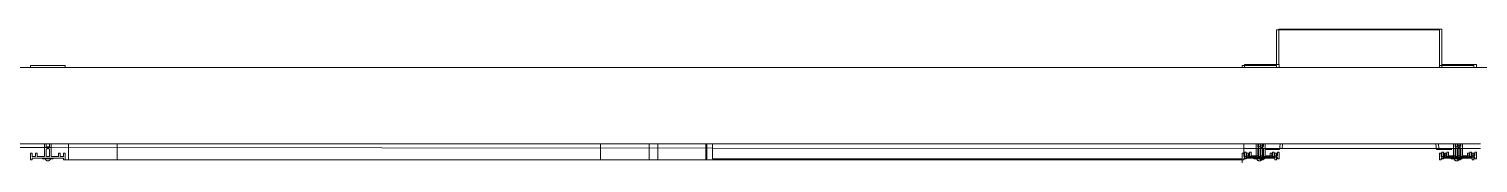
# Model space of a CAD drawing. Header units: centimetres. Extents: x -16.81 to -14.54, y 1.61 to 2.77.
# Drawn here: x -15.6985 to -15.6046, y 1.6487 to 1.6574 of the extents above; entities that cross this region are included whole.
import ezdxf

# ---------------------------------------------------------------- set-up
doc = ezdxf.new("R2010")
doc.units = ezdxf.units.CM
doc.header["$MEASUREMENT"] = 0
doc.layers.get('0').update_dxf_attribs({"lineweight": 0})

msp = doc.modelspace()

# ---------------------------------------------------------------- linework, layer by layer
at = {"color": 18, "lineweight": 0, "true_color": 0x000000}
for p, q in [((-15.617468, 1.657398), (-15.617468, 1.655105)), ((-15.617468, 1.657398), (-15.606909, 1.657398)), ((-15.606909, 1.657398), (-15.606909, 1.655105)), ((-15.617627, 1.657336), (-15.617627, 1.655105)), ((-15.607068, 1.657336), (-15.617627, 1.657336)), ((-15.607068, 1.657336), (-15.607068, 1.655043)), ((-15.698366, 1.654903), (-15.774639, 1.654903)), ((-15.698366, 1.654903), (-15.698366, 1.655043)), ((-15.698366, 1.655043), (-15.696132, 1.655043)), ((-15.696132, 1.654903), (-15.698366, 1.654903)), ((-15.696132, 1.655043), (-15.696132, 1.654903)), ((-15.619859, 1.654903), (-15.696132, 1.654903)), ((-15.6197, 1.655043), (-15.619859, 1.655043)), ((-15.619859, 1.655043), (-15.619859, 1.654903)), ((-15.6197, 1.654903), (-15.619859, 1.654903)), ((-15.617466, 1.655105), (-15.6197, 1.655105)), ((-15.6197, 1.655105), (-15.6197, 1.655043)), ((-15.6197, 1.655043), (-15.6197, 1.654903)), ((-15.617625, 1.655043), (-15.6197, 1.655043)), ((-15.617625, 1.654903), (-15.6197, 1.654903)), ((-15.617625, 1.654903), (-15.617625, 1.655043)), ((-15.617466, 1.654903), (-15.617625, 1.654903)), ((-15.617466, 1.654903), (-15.617466, 1.655105)), ((-15.60707, 1.654903), (-15.617466, 1.654903)), ((-15.60707, 1.654903), (-15.60707, 1.655043)), ((-15.60707, 1.655043), (-15.606911, 1.655043)), ((-15.606911, 1.654903), (-15.60707, 1.654903)), ((-15.606911, 1.655105), (-15.604676, 1.655105)), ((-15.606911, 1.655043), (-15.606911, 1.655105)), ((-15.606911, 1.654903), (-15.606911, 1.655043)), ((-15.606911, 1.655043), (-15.604835, 1.655043)), ((-15.604835, 1.654903), (-15.606911, 1.654903)), ((-15.604835, 1.655043), (-15.604835, 1.654903)), ((-15.604676, 1.654903), (-15.604835, 1.654903)), ((-15.604676, 1.655105), (-15.604676, 1.654903)), ((-15.528404, 1.654903), (-15.604676, 1.654903)), ((-15.775545, 1.649972), (-15.69746, 1.649972)), ((-15.69746, 1.649972), (-15.69746, 1.649736)), ((-15.69746, 1.649972), (-15.697355, 1.649972)), ((-15.697355, 1.649972), (-15.697355, 1.649748)), ((-15.697355, 1.649972), (-15.697143, 1.649972)), ((-15.697143, 1.649972), (-15.697143, 1.649748)), ((-15.697143, 1.649972), (-15.697038, 1.649972)), ((-15.697038, 1.649736), (-15.697038, 1.649972)), ((-15.697038, 1.649972), (-15.654185, 1.649972)), ((-15.695921, 1.649972), (-15.695921, 1.648941)), ((-15.692754, 1.648941), (-15.692754, 1.649972)), ((-15.661439, 1.649972), (-15.661439, 1.648941)), ((-15.658272, 1.648941), (-15.658272, 1.649972)), ((-15.657719, 1.648941), (-15.657719, 1.649972)), ((-15.654602, 1.648941), (-15.654602, 1.649972)), ((-15.654552, 1.649972), (-15.654552, 1.648941)), ((-15.654185, 1.649701), (-15.654185, 1.649972)), ((-15.654185, 1.649972), (-15.619751, 1.649972)), ((-15.619751, 1.649972), (-15.618953, 1.649972)), ((-15.619751, 1.649673), (-15.619751, 1.649972)), ((-15.618953, 1.649673), (-15.618953, 1.649972)), ((-15.618953, 1.649972), (-15.618848, 1.649972)), ((-15.618848, 1.649972), (-15.618848, 1.649748)), ((-15.618848, 1.649972), (-15.618794, 1.649972)), ((-15.618794, 1.649776), (-15.618794, 1.649972)), ((-15.618794, 1.649972), (-15.618689, 1.649972)), ((-15.618689, 1.649972), (-15.618689, 1.64981)), ((-15.618689, 1.649972), (-15.618637, 1.649972)), ((-15.618637, 1.649972), (-15.618637, 1.649837)), ((-15.618637, 1.649972), (-15.618531, 1.649972)), ((-15.618628, 1.64984), (-15.618637, 1.649837)), ((-15.618617, 1.649842), (-15.618628, 1.64984)), ((-15.618606, 1.649844), (-15.618617, 1.649842)), ((-15.618595, 1.649845), (-15.618606, 1.649844)), ((-15.618583, 1.649845), (-15.618595, 1.649845)), ((-15.618572, 1.649845), (-15.618583, 1.649845)), ((-15.618561, 1.649844), (-15.618572, 1.649845)), ((-15.61855, 1.649842), (-15.618561, 1.649844)), ((-15.618539, 1.64984), (-15.61855, 1.649842)), ((-15.618531, 1.649837), (-15.618539, 1.64984)), ((-15.618531, 1.649972), (-15.618478, 1.649972)), ((-15.618531, 1.649972), (-15.618531, 1.649837)), ((-15.618478, 1.649972), (-15.618478, 1.64981)), ((-15.618478, 1.649972), (-15.618372, 1.649972)), ((-15.618372, 1.649972), (-15.606163, 1.649972)), ((-15.618372, 1.649972), (-15.618372, 1.649672)), ((-15.617392, 1.649972), (-15.617431, 1.64961)), ((-15.617272, 1.649672), (-15.61724, 1.649972)), ((-15.607264, 1.64961), (-15.607302, 1.649972)), ((-15.607137, 1.649972), (-15.607105, 1.649672)), ((-15.606163, 1.649972), (-15.606163, 1.649662)), ((-15.606163, 1.649972), (-15.606058, 1.649972)), ((-15.606058, 1.649972), (-15.606058, 1.649748)), ((-15.606058, 1.649972), (-15.606005, 1.649972)), ((-15.606005, 1.649972), (-15.606005, 1.649776)), ((-15.606005, 1.649972), (-15.605899, 1.649972)), ((-15.605899, 1.649972), (-15.605899, 1.64981)), ((-15.605899, 1.649972), (-15.605847, 1.649972)), ((-15.605847, 1.649972), (-15.605847, 1.649837)), ((-15.605847, 1.649972), (-15.605741, 1.649972)), ((-15.605847, 1.649837), (-15.605838, 1.64984)), ((-15.605838, 1.64984), (-15.605827, 1.649842)), ((-15.605827, 1.649842), (-15.605816, 1.649844)), ((-15.605816, 1.649844), (-15.605805, 1.649845)), ((-15.605805, 1.649845), (-15.605794, 1.649845)), ((-15.605794, 1.649845), (-15.605782, 1.649845)), ((-15.605782, 1.649845), (-15.605771, 1.649844)), ((-15.605771, 1.649844), (-15.60576, 1.649842)), ((-15.60576, 1.649842), (-15.605749, 1.64984)), ((-15.605749, 1.64984), (-15.605741, 1.649837)), ((-15.605741, 1.649837), (-15.605741, 1.649972)), ((-15.605741, 1.649972), (-15.605688, 1.649972)), ((-15.605688, 1.649972), (-15.605688, 1.64981)), ((-15.605688, 1.649972), (-15.605582, 1.649972)), ((-15.605582, 1.649662), (-15.605582, 1.649972)), ((-15.605582, 1.649972), (-15.604418, 1.649972)), ((-15.69746, 1.649736), (-15.775545, 1.649799)), ((-15.698261, 1.64937), (-15.698366, 1.64937)), ((-15.698366, 1.648941), (-15.698366, 1.64937)), ((-15.698261, 1.648941), (-15.698366, 1.648941)), ((-15.698261, 1.649146), (-15.698261, 1.64937)), ((-15.698261, 1.649146), (-15.698049, 1.649146)), ((-15.698261, 1.64904), (-15.698261, 1.648941)), ((-15.696237, 1.64904), (-15.698261, 1.64904)), ((-15.698049, 1.649146), (-15.698049, 1.64937)), ((-15.698049, 1.64937), (-15.697944, 1.64937)), ((-15.697944, 1.649146), (-15.697944, 1.64937)), ((-15.697944, 1.649146), (-15.69746, 1.649146)), ((-15.697601, 1.648996), (-15.697601, 1.64904)), ((-15.697601, 1.648996), (-15.697601, 1.64904)), ((-15.69742, 1.648996), (-15.697601, 1.648996)), ((-15.69742, 1.648996), (-15.697601, 1.648996)), ((-15.69746, 1.649736), (-15.69746, 1.649146)), ((-15.69746, 1.649736), (-15.697038, 1.649736)), ((-15.697416, 1.648985), (-15.69742, 1.648996)), ((-15.697078, 1.648996), (-15.69742, 1.648996)), ((-15.697416, 1.648985), (-15.69742, 1.648996)), ((-15.697078, 1.648996), (-15.69742, 1.648996)), ((-15.697411, 1.648975), (-15.697416, 1.648985)), ((-15.697411, 1.648975), (-15.697416, 1.648985)), ((-15.697406, 1.648964), (-15.697411, 1.648975)), ((-15.697406, 1.648964), (-15.697411, 1.648975)), ((-15.6974, 1.648954), (-15.697406, 1.648964)), ((-15.6974, 1.648954), (-15.697406, 1.648964)), ((-15.697394, 1.648945), (-15.6974, 1.648954)), ((-15.697394, 1.648945), (-15.6974, 1.648954)), ((-15.697387, 1.648936), (-15.697394, 1.648945)), ((-15.697387, 1.648936), (-15.697394, 1.648945)), ((-15.697379, 1.648927), (-15.697387, 1.648936)), ((-15.697379, 1.648927), (-15.697387, 1.648936)), ((-15.697371, 1.648919), (-15.697379, 1.648927)), ((-15.697371, 1.648919), (-15.697379, 1.648927)), ((-15.697362, 1.648911), (-15.697371, 1.648919)), ((-15.697362, 1.648911), (-15.697371, 1.648919)), ((-15.697352, 1.648904), (-15.697362, 1.648911)), ((-15.697352, 1.648904), (-15.697362, 1.648911)), ((-15.697355, 1.649748), (-15.697345, 1.649755)), ((-15.697355, 1.649573), (-15.697354, 1.649579)), ((-15.697355, 1.649573), (-15.697355, 1.649146)), ((-15.697355, 1.649146), (-15.697143, 1.649146)), ((-15.697354, 1.649586), (-15.697353, 1.649593)), ((-15.697354, 1.649579), (-15.697354, 1.649586)), ((-15.697353, 1.649593), (-15.697351, 1.649599)), ((-15.697343, 1.648898), (-15.697352, 1.648904)), ((-15.697343, 1.648898), (-15.697352, 1.648904)), ((-15.697351, 1.649599), (-15.697349, 1.649606)), ((-15.697349, 1.649606), (-15.697347, 1.649612)), ((-15.697347, 1.649612), (-15.697344, 1.649618)), ((-15.697345, 1.649755), (-15.697336, 1.649761)), ((-15.697344, 1.649618), (-15.697341, 1.649624)), ((-15.697341, 1.649624), (-15.697337, 1.64963)), ((-15.697337, 1.64963), (-15.697334, 1.649636)), ((-15.697336, 1.649761), (-15.697326, 1.649766)), ((-15.697334, 1.649636), (-15.697329, 1.649641)), ((-15.697329, 1.649641), (-15.697325, 1.649646)), ((-15.697326, 1.649766), (-15.697315, 1.649771)), ((-15.697325, 1.649646), (-15.69732, 1.649651)), ((-15.69732, 1.649651), (-15.697315, 1.649655)), ((-15.697315, 1.649771), (-15.697305, 1.649775)), ((-15.697315, 1.649655), (-15.697309, 1.649659)), ((-15.697309, 1.649659), (-15.697304, 1.649663)), ((-15.697305, 1.649775), (-15.697294, 1.649778)), ((-15.697304, 1.649663), (-15.697298, 1.649666)), ((-15.697298, 1.649666), (-15.697292, 1.649669)), ((-15.697294, 1.649778), (-15.697283, 1.64978)), ((-15.697292, 1.649669), (-15.697285, 1.649672)), ((-15.697285, 1.649672), (-15.697279, 1.649674)), ((-15.697283, 1.64978), (-15.697272, 1.649782)), ((-15.697279, 1.649674), (-15.697272, 1.649675)), ((-15.697272, 1.649782), (-15.69726, 1.649783)), ((-15.697272, 1.649675), (-15.697266, 1.649677)), ((-15.697266, 1.649677), (-15.697259, 1.649678)), ((-15.69726, 1.649783), (-15.697249, 1.649784)), ((-15.697259, 1.649678), (-15.697252, 1.649678)), ((-15.697252, 1.649678), (-15.697246, 1.649678)), ((-15.697249, 1.649784), (-15.697238, 1.649783)), ((-15.697246, 1.649678), (-15.697239, 1.649678)), ((-15.697239, 1.649678), (-15.697232, 1.649677)), ((-15.697238, 1.649783), (-15.697226, 1.649782)), ((-15.697232, 1.649677), (-15.697226, 1.649675)), ((-15.697226, 1.649782), (-15.697215, 1.64978)), ((-15.697226, 1.649675), (-15.697219, 1.649674)), ((-15.697219, 1.649674), (-15.697213, 1.649672)), ((-15.697215, 1.64978), (-15.697204, 1.649778)), ((-15.697213, 1.649672), (-15.697206, 1.649669)), ((-15.697206, 1.649669), (-15.6972, 1.649666)), ((-15.697204, 1.649778), (-15.697193, 1.649775)), ((-15.6972, 1.649666), (-15.697194, 1.649663)), ((-15.697194, 1.649663), (-15.697189, 1.649659)), ((-15.697193, 1.649775), (-15.697183, 1.649771)), ((-15.697189, 1.649659), (-15.697183, 1.649655)), ((-15.697183, 1.649771), (-15.697172, 1.649766)), ((-15.697183, 1.649655), (-15.697178, 1.649651)), ((-15.697178, 1.649651), (-15.697173, 1.649646)), ((-15.697173, 1.649646), (-15.697169, 1.649641)), ((-15.697172, 1.649766), (-15.697162, 1.649761)), ((-15.697169, 1.649641), (-15.697164, 1.649636)), ((-15.697164, 1.649636), (-15.697161, 1.64963)), ((-15.697162, 1.649761), (-15.697153, 1.649755)), ((-15.697161, 1.64963), (-15.697157, 1.649624)), ((-15.697157, 1.649624), (-15.697154, 1.649618)), ((-15.697146, 1.648904), (-15.697155, 1.648898)), ((-15.697146, 1.648904), (-15.697155, 1.648898)), ((-15.697154, 1.649618), (-15.697151, 1.649612)), ((-15.697153, 1.649755), (-15.697143, 1.649748)), ((-15.697151, 1.649612), (-15.697149, 1.649606)), ((-15.697149, 1.649606), (-15.697147, 1.649599)), ((-15.697147, 1.649599), (-15.697145, 1.649593)), ((-15.697136, 1.648911), (-15.697146, 1.648904)), ((-15.697136, 1.648911), (-15.697146, 1.648904)), ((-15.697145, 1.649593), (-15.697144, 1.649586)), ((-15.697144, 1.649586), (-15.697144, 1.649579)), ((-15.697144, 1.649579), (-15.697143, 1.649573)), ((-15.697143, 1.649573), (-15.697143, 1.649146)), ((-15.697127, 1.648919), (-15.697136, 1.648911)), ((-15.697127, 1.648919), (-15.697136, 1.648911)), ((-15.697119, 1.648927), (-15.697127, 1.648919)), ((-15.697119, 1.648927), (-15.697127, 1.648919)), ((-15.697111, 1.648936), (-15.697119, 1.648927)), ((-15.697111, 1.648936), (-15.697119, 1.648927)), ((-15.697104, 1.648945), (-15.697111, 1.648936)), ((-15.697104, 1.648945), (-15.697111, 1.648936)), ((-15.697098, 1.648954), (-15.697104, 1.648945)), ((-15.697098, 1.648954), (-15.697104, 1.648945)), ((-15.697092, 1.648964), (-15.697098, 1.648954)), ((-15.697092, 1.648964), (-15.697098, 1.648954)), ((-15.697087, 1.648975), (-15.697092, 1.648964)), ((-15.697087, 1.648975), (-15.697092, 1.648964)), ((-15.697082, 1.648985), (-15.697087, 1.648975)), ((-15.697082, 1.648985), (-15.697087, 1.648975)), ((-15.697078, 1.648996), (-15.697082, 1.648985)), ((-15.697078, 1.648996), (-15.697082, 1.648985)), ((-15.696897, 1.648996), (-15.697078, 1.648996)), ((-15.696897, 1.648996), (-15.697078, 1.648996)), ((-15.697038, 1.649146), (-15.697038, 1.649736)), ((-15.654185, 1.649701), (-15.697038, 1.649736)), ((-15.697038, 1.649146), (-15.696554, 1.649146)), ((-15.696897, 1.64904), (-15.696897, 1.648996)), ((-15.696897, 1.64904), (-15.696897, 1.648996)), ((-15.696449, 1.64937), (-15.696554, 1.64937)), ((-15.696554, 1.649146), (-15.696554, 1.64937)), ((-15.696449, 1.649146), (-15.696449, 1.64937)), ((-15.696449, 1.649146), (-15.696237, 1.649146)), ((-15.696237, 1.649146), (-15.696237, 1.64937)), ((-15.696237, 1.64937), (-15.696132, 1.64937)), ((-15.696237, 1.64904), (-15.696237, 1.648941)), ((-15.696237, 1.648941), (-15.696132, 1.648941)), ((-15.696132, 1.648941), (-15.696132, 1.64937)), ((-15.619859, 1.648941), (-15.696132, 1.648941)), ((-15.695921, 1.648941), (-15.692754, 1.648941)), ((-15.661439, 1.648941), (-15.658272, 1.648941)), ((-15.654552, 1.648941), (-15.657719, 1.648941)), ((-15.623237, 1.648941), (-15.654602, 1.648941)), ((-15.654185, 1.649002), (-15.654185, 1.649701)), ((-15.619751, 1.649673), (-15.654185, 1.649701)), ((-15.619859, 1.649002), (-15.654185, 1.649002)), ((-15.623237, 1.648941), (-15.623237, 1.649002)), ((-15.62007, 1.648941), (-15.623237, 1.648941)), ((-15.620103, 1.648972), (-15.620103, 1.649002)), ((-15.619859, 1.648972), (-15.620103, 1.648972)), ((-15.62007, 1.649002), (-15.62007, 1.648941)), ((-15.619754, 1.64937), (-15.619859, 1.64937)), ((-15.619859, 1.649002), (-15.619859, 1.64937)), ((-15.619859, 1.648941), (-15.619859, 1.649002)), ((-15.619754, 1.648941), (-15.619859, 1.648941)), ((-15.619859, 1.648941), (-15.619859, 1.648736)), ((-15.619754, 1.649146), (-15.619754, 1.64937)), ((-15.619751, 1.649146), (-15.619754, 1.649146)), ((-15.619754, 1.64904), (-15.619754, 1.649002)), ((-15.619751, 1.64904), (-15.619754, 1.64904)), ((-15.619751, 1.649002), (-15.619754, 1.649002)), ((-15.619754, 1.649002), (-15.619754, 1.648941)), ((-15.619751, 1.649146), (-15.619751, 1.649673)), ((-15.618953, 1.649673), (-15.619751, 1.649673)), ((-15.6197, 1.649146), (-15.619751, 1.649146)), ((-15.619751, 1.649002), (-15.619751, 1.64904)), ((-15.6197, 1.64904), (-15.619751, 1.64904)), ((-15.619595, 1.649432), (-15.6197, 1.649432)), ((-15.6197, 1.649146), (-15.6197, 1.649432)), ((-15.619543, 1.649146), (-15.6197, 1.649146)), ((-15.6197, 1.64904), (-15.6197, 1.649146)), ((-15.6197, 1.649002), (-15.6197, 1.64904)), ((-15.619595, 1.64904), (-15.6197, 1.64904)), ((-15.619595, 1.649002), (-15.6197, 1.649002)), ((-15.619595, 1.649207), (-15.619595, 1.649432)), ((-15.619543, 1.649207), (-15.619595, 1.649207)), ((-15.619595, 1.649102), (-15.619595, 1.64904)), ((-15.617625, 1.649102), (-15.619595, 1.649102)), ((-15.619595, 1.64904), (-15.619595, 1.649002)), ((-15.617731, 1.64904), (-15.619595, 1.64904)), ((-15.619543, 1.64937), (-15.619437, 1.64937)), ((-15.619543, 1.649207), (-15.619543, 1.64937)), ((-15.619543, 1.649146), (-15.619543, 1.649207)), ((-15.619437, 1.649207), (-15.619543, 1.649207)), ((-15.619437, 1.649207), (-15.619437, 1.64937)), ((-15.619384, 1.649207), (-15.619437, 1.649207)), ((-15.619437, 1.649146), (-15.619437, 1.649207)), ((-15.618953, 1.649146), (-15.619437, 1.649146)), ((-15.619384, 1.649432), (-15.619278, 1.649432)), ((-15.619384, 1.649207), (-15.619384, 1.649432)), ((-15.619278, 1.649207), (-15.619278, 1.649432)), ((-15.618953, 1.649207), (-15.619278, 1.649207)), ((-15.619094, 1.64904), (-15.619094, 1.648996)), ((-15.619094, 1.64904), (-15.619094, 1.648996)), ((-15.619094, 1.648996), (-15.618913, 1.648996)), ((-15.619094, 1.648996), (-15.618913, 1.648996)), ((-15.618953, 1.649207), (-15.618953, 1.649673)), ((-15.618953, 1.649673), (-15.618794, 1.649673)), ((-15.618953, 1.649146), (-15.618953, 1.649207)), ((-15.618848, 1.649207), (-15.618953, 1.649207)), ((-15.618913, 1.648996), (-15.618909, 1.648985)), ((-15.618913, 1.648996), (-15.618571, 1.648996)), ((-15.618913, 1.648996), (-15.618909, 1.648985)), ((-15.618913, 1.648996), (-15.618571, 1.648996)), ((-15.618909, 1.648985), (-15.618905, 1.648975)), ((-15.618909, 1.648985), (-15.618905, 1.648975)), ((-15.618905, 1.648975), (-15.618899, 1.648964)), ((-15.618905, 1.648975), (-15.618899, 1.648964)), ((-15.618899, 1.648964), (-15.618893, 1.648954)), ((-15.618899, 1.648964), (-15.618893, 1.648954)), ((-15.618893, 1.648954), (-15.618887, 1.648945)), ((-15.618893, 1.648954), (-15.618887, 1.648945)), ((-15.618887, 1.648945), (-15.61888, 1.648936)), ((-15.618887, 1.648945), (-15.61888, 1.648936)), ((-15.61888, 1.648936), (-15.618872, 1.648927)), ((-15.61888, 1.648936), (-15.618872, 1.648927)), ((-15.618872, 1.648927), (-15.618864, 1.648919)), ((-15.618872, 1.648927), (-15.618864, 1.648919)), ((-15.618864, 1.648919), (-15.618855, 1.648911)), ((-15.618864, 1.648919), (-15.618855, 1.648911)), ((-15.618855, 1.648911), (-15.618846, 1.648904)), ((-15.618855, 1.648911), (-15.618846, 1.648904)), ((-15.618838, 1.649755), (-15.618848, 1.649748)), ((-15.618847, 1.649579), (-15.618848, 1.649573)), ((-15.618848, 1.649573), (-15.618848, 1.649207)), ((-15.618794, 1.649207), (-15.618848, 1.649207)), ((-15.618848, 1.649207), (-15.618848, 1.649146)), ((-15.618637, 1.649146), (-15.618848, 1.649146)), ((-15.618846, 1.649593), (-15.618847, 1.649586)), ((-15.618847, 1.649586), (-15.618847, 1.649579)), ((-15.618844, 1.649599), (-15.618846, 1.649593)), ((-15.618846, 1.648904), (-15.618836, 1.648898)), ((-15.618846, 1.648904), (-15.618836, 1.648898)), ((-15.618842, 1.649606), (-15.618844, 1.649599)), ((-15.61884, 1.649612), (-15.618842, 1.649606)), ((-15.618837, 1.649618), (-15.61884, 1.649612)), ((-15.618829, 1.649761), (-15.618838, 1.649755)), ((-15.618834, 1.649624), (-15.618837, 1.649618)), ((-15.618831, 1.64963), (-15.618834, 1.649624)), ((-15.618827, 1.649636), (-15.618831, 1.64963)), ((-15.618819, 1.649766), (-15.618829, 1.649761)), ((-15.618822, 1.649641), (-15.618827, 1.649636)), ((-15.618818, 1.649646), (-15.618822, 1.649641)), ((-15.618808, 1.649771), (-15.618819, 1.649766)), ((-15.618813, 1.649651), (-15.618818, 1.649646)), ((-15.618808, 1.649655), (-15.618813, 1.649651)), ((-15.618798, 1.649775), (-15.618808, 1.649771)), ((-15.618802, 1.649659), (-15.618808, 1.649655)), ((-15.618797, 1.649663), (-15.618802, 1.649659)), ((-15.618794, 1.649776), (-15.618798, 1.649775)), ((-15.618794, 1.649664), (-15.618797, 1.649663)), ((-15.618787, 1.649778), (-15.618794, 1.649776)), ((-15.618794, 1.649673), (-15.618794, 1.649776)), ((-15.618794, 1.649664), (-15.618794, 1.649673)), ((-15.618794, 1.649673), (-15.618779, 1.649672)), ((-15.618791, 1.649666), (-15.618794, 1.649664)), ((-15.618794, 1.649207), (-15.618794, 1.649664)), ((-15.618785, 1.649669), (-15.618791, 1.649666)), ((-15.618776, 1.64978), (-15.618787, 1.649778)), ((-15.618779, 1.649672), (-15.618785, 1.649669)), ((-15.618772, 1.649674), (-15.618779, 1.649672)), ((-15.618765, 1.649782), (-15.618776, 1.64978)), ((-15.618766, 1.649675), (-15.618772, 1.649674)), ((-15.618772, 1.649674), (-15.618712, 1.649674)), ((-15.618759, 1.649677), (-15.618766, 1.649675)), ((-15.618753, 1.649783), (-15.618765, 1.649782)), ((-15.618752, 1.649678), (-15.618759, 1.649677)), ((-15.618742, 1.649784), (-15.618753, 1.649783)), ((-15.618745, 1.649678), (-15.618752, 1.649678)), ((-15.618747, 1.64904), (-15.618746, 1.649036)), ((-15.618747, 1.64904), (-15.618746, 1.649036)), ((-15.618746, 1.649036), (-15.61874, 1.649026)), ((-15.618746, 1.649036), (-15.61874, 1.649026)), ((-15.618739, 1.649678), (-15.618745, 1.649678)), ((-15.618731, 1.649783), (-15.618742, 1.649784)), ((-15.61874, 1.649026), (-15.618735, 1.649016)), ((-15.61874, 1.649026), (-15.618735, 1.649016)), ((-15.618732, 1.649678), (-15.618739, 1.649678)), ((-15.618735, 1.649016), (-15.618728, 1.649007)), ((-15.618735, 1.649016), (-15.618728, 1.649007)), ((-15.618725, 1.649677), (-15.618732, 1.649678)), ((-15.61872, 1.649782), (-15.618731, 1.649783)), ((-15.618728, 1.649007), (-15.618721, 1.648997)), ((-15.618728, 1.649007), (-15.618721, 1.648997)), ((-15.618719, 1.649675), (-15.618725, 1.649677)), ((-15.618721, 1.648997), (-15.618713, 1.648989)), ((-15.618721, 1.648997), (-15.618713, 1.648989)), ((-15.618708, 1.64978), (-15.61872, 1.649782)), ((-15.618712, 1.649674), (-15.618719, 1.649675)), ((-15.618713, 1.648989), (-15.618705, 1.648981)), ((-15.618713, 1.648989), (-15.618705, 1.648981)), ((-15.618706, 1.649672), (-15.618712, 1.649674)), ((-15.618697, 1.649778), (-15.618708, 1.64978)), ((-15.618706, 1.649672), (-15.618682, 1.649673)), ((-15.618699, 1.649669), (-15.618706, 1.649672)), ((-15.618705, 1.648981), (-15.618696, 1.648973)), ((-15.618705, 1.648981), (-15.618696, 1.648973)), ((-15.618693, 1.649666), (-15.618699, 1.649669)), ((-15.618686, 1.649775), (-15.618697, 1.649778)), ((-15.618696, 1.648973), (-15.618687, 1.648966)), ((-15.618696, 1.648973), (-15.618687, 1.648966)), ((-15.618687, 1.649663), (-15.618693, 1.649666)), ((-15.61868, 1.649817), (-15.618689, 1.64981)), ((-15.618688, 1.649648), (-15.618689, 1.649641)), ((-15.618689, 1.649641), (-15.618689, 1.649634)), ((-15.618689, 1.649634), (-15.618689, 1.649207)), ((-15.618637, 1.649207), (-15.618689, 1.649207)), ((-15.618687, 1.649655), (-15.618688, 1.649648)), ((-15.618685, 1.649661), (-15.618687, 1.649663)), ((-15.618685, 1.649661), (-15.618687, 1.649655)), ((-15.618687, 1.648966), (-15.618677, 1.64896)), ((-15.618687, 1.648966), (-15.618677, 1.64896)), ((-15.618676, 1.649771), (-15.618686, 1.649775)), ((-15.618683, 1.649668), (-15.618685, 1.649661)), ((-15.618682, 1.649659), (-15.618685, 1.649661)), ((-15.618682, 1.649673), (-15.618683, 1.649668)), ((-15.618681, 1.649674), (-15.618682, 1.649673)), ((-15.618682, 1.649673), (-15.618531, 1.649672)), ((-15.618676, 1.649655), (-15.618682, 1.649659)), ((-15.618678, 1.64968), (-15.618681, 1.649674)), ((-15.61867, 1.649823), (-15.61868, 1.649817)), ((-15.618675, 1.649686), (-15.618678, 1.64968)), ((-15.618677, 1.64896), (-15.618667, 1.648954)), ((-15.618677, 1.64896), (-15.618667, 1.648954)), ((-15.618665, 1.649766), (-15.618676, 1.649771)), ((-15.618671, 1.649651), (-15.618676, 1.649655)), ((-15.618672, 1.649692), (-15.618675, 1.649686)), ((-15.618668, 1.649698), (-15.618672, 1.649692)), ((-15.618666, 1.649646), (-15.618671, 1.649651)), ((-15.61866, 1.649828), (-15.61867, 1.649823)), ((-15.618664, 1.649703), (-15.618668, 1.649698)), ((-15.618667, 1.648954), (-15.618657, 1.648949)), ((-15.618667, 1.648954), (-15.618657, 1.648949)), ((-15.618662, 1.649641), (-15.618666, 1.649646)), ((-15.618655, 1.649761), (-15.618665, 1.649766)), ((-15.618659, 1.649708), (-15.618664, 1.649703)), ((-15.618657, 1.649636), (-15.618662, 1.649641)), ((-15.61865, 1.649833), (-15.61866, 1.649828)), ((-15.618654, 1.649713), (-15.618659, 1.649708)), ((-15.618654, 1.64963), (-15.618657, 1.649636)), ((-15.618657, 1.648949), (-15.618646, 1.648944)), ((-15.618657, 1.648949), (-15.618646, 1.648944)), ((-15.618646, 1.649755), (-15.618655, 1.649761)), ((-15.618649, 1.649717), (-15.618654, 1.649713)), ((-15.61865, 1.649624), (-15.618654, 1.64963)), ((-15.618639, 1.649836), (-15.61865, 1.649833)), ((-15.618647, 1.649618), (-15.61865, 1.649624)), ((-15.618644, 1.649721), (-15.618649, 1.649717)), ((-15.618648, 1.648898), (-15.618639, 1.648904)), ((-15.618648, 1.648898), (-15.618639, 1.648904)), ((-15.618644, 1.649612), (-15.618647, 1.649618)), ((-15.618637, 1.649748), (-15.618646, 1.649755)), ((-15.618646, 1.648944), (-15.618635, 1.648941)), ((-15.618646, 1.648944), (-15.618635, 1.648941)), ((-15.618638, 1.649725), (-15.618644, 1.649721)), ((-15.618642, 1.649606), (-15.618644, 1.649612)), ((-15.61864, 1.649599), (-15.618642, 1.649606)), ((-15.618638, 1.649593), (-15.61864, 1.649599)), ((-15.618637, 1.649837), (-15.618639, 1.649836)), ((-15.618639, 1.648904), (-15.618629, 1.648911)), ((-15.618639, 1.648904), (-15.618629, 1.648911)), ((-15.618632, 1.649728), (-15.618638, 1.649725)), ((-15.618637, 1.649586), (-15.618638, 1.649593)), ((-15.618637, 1.649837), (-15.618637, 1.649748)), ((-15.618637, 1.649579), (-15.618637, 1.649586)), ((-15.618637, 1.649573), (-15.618637, 1.649579)), ((-15.618637, 1.649573), (-15.618637, 1.649207)), ((-15.618637, 1.649207), (-15.618637, 1.649146)), ((-15.618531, 1.649207), (-15.618637, 1.649207)), ((-15.618635, 1.648941), (-15.618624, 1.648938)), ((-15.618635, 1.648941), (-15.618624, 1.648938)), ((-15.618626, 1.649731), (-15.618632, 1.649728)), ((-15.618629, 1.648911), (-15.618621, 1.648919)), ((-15.618629, 1.648911), (-15.618621, 1.648919)), ((-15.61862, 1.649733), (-15.618626, 1.649731)), ((-15.618624, 1.648938), (-15.618612, 1.648935)), ((-15.618624, 1.648938), (-15.618612, 1.648935)), ((-15.618621, 1.648919), (-15.618612, 1.648927)), ((-15.618621, 1.648919), (-15.618612, 1.648927)), ((-15.618613, 1.649736), (-15.61862, 1.649733)), ((-15.618607, 1.649737), (-15.618613, 1.649736)), ((-15.618612, 1.648927), (-15.618605, 1.648936)), ((-15.618612, 1.648927), (-15.618605, 1.648936)), ((-15.618612, 1.648935), (-15.618601, 1.648934)), ((-15.618612, 1.648935), (-15.618601, 1.648934)), ((-15.6186, 1.649739), (-15.618607, 1.649737)), ((-15.618605, 1.648936), (-15.618597, 1.648945)), ((-15.618605, 1.648936), (-15.618597, 1.648945)), ((-15.618601, 1.648934), (-15.618589, 1.648933)), ((-15.618601, 1.648934), (-15.618589, 1.648933)), ((-15.618593, 1.649739), (-15.6186, 1.649739)), ((-15.618597, 1.648945), (-15.618591, 1.648954)), ((-15.618597, 1.648945), (-15.618591, 1.648954)), ((-15.618587, 1.64974), (-15.618593, 1.649739)), ((-15.618591, 1.648954), (-15.618585, 1.648964)), ((-15.618591, 1.648954), (-15.618585, 1.648964)), ((-15.618589, 1.648933), (-15.618578, 1.648933)), ((-15.618589, 1.648933), (-15.618578, 1.648933)), ((-15.61858, 1.64974), (-15.618587, 1.64974)), ((-15.618585, 1.648964), (-15.61858, 1.648975)), ((-15.618585, 1.648964), (-15.61858, 1.648975)), ((-15.618573, 1.649739), (-15.61858, 1.64974)), ((-15.61858, 1.648975), (-15.618575, 1.648985)), ((-15.61858, 1.648975), (-15.618575, 1.648985)), ((-15.618578, 1.648933), (-15.618566, 1.648934)), ((-15.618578, 1.648933), (-15.618566, 1.648934)), ((-15.618575, 1.648985), (-15.618571, 1.648996)), ((-15.618575, 1.648985), (-15.618571, 1.648996)), ((-15.618566, 1.649739), (-15.618573, 1.649739)), ((-15.618571, 1.648996), (-15.61839, 1.648996)), ((-15.618571, 1.648996), (-15.61839, 1.648996)), ((-15.61856, 1.649737), (-15.618566, 1.649739)), ((-15.618566, 1.648934), (-15.618554, 1.648935)), ((-15.618566, 1.648934), (-15.618554, 1.648935)), ((-15.618553, 1.649736), (-15.61856, 1.649737)), ((-15.618554, 1.648935), (-15.618543, 1.648938)), ((-15.618554, 1.648935), (-15.618543, 1.648938)), ((-15.618547, 1.649733), (-15.618553, 1.649736)), ((-15.618541, 1.649731), (-15.618547, 1.649733)), ((-15.618543, 1.648938), (-15.618532, 1.648941)), ((-15.618543, 1.648938), (-15.618532, 1.648941)), ((-15.618534, 1.649728), (-15.618541, 1.649731)), ((-15.618531, 1.649726), (-15.618534, 1.649728)), ((-15.618532, 1.648941), (-15.618521, 1.648944)), ((-15.618532, 1.648941), (-15.618521, 1.648944)), ((-15.618528, 1.649836), (-15.618531, 1.649837)), ((-15.618531, 1.649837), (-15.618531, 1.649726)), ((-15.618529, 1.649725), (-15.618531, 1.649726)), ((-15.618531, 1.649726), (-15.618531, 1.649672)), ((-15.618485, 1.649672), (-15.618531, 1.649672)), ((-15.618531, 1.649672), (-15.618531, 1.649207)), ((-15.618478, 1.649207), (-15.618531, 1.649207)), ((-15.618531, 1.649207), (-15.618531, 1.649146)), ((-15.618047, 1.649146), (-15.618531, 1.649146)), ((-15.618523, 1.649721), (-15.618529, 1.649725)), ((-15.618517, 1.649833), (-15.618528, 1.649836)), ((-15.618518, 1.649717), (-15.618523, 1.649721)), ((-15.618521, 1.648944), (-15.61851, 1.648949)), ((-15.618521, 1.648944), (-15.61851, 1.648949)), ((-15.618512, 1.649713), (-15.618518, 1.649717)), ((-15.618507, 1.649828), (-15.618517, 1.649833)), ((-15.618507, 1.649708), (-15.618512, 1.649713)), ((-15.61851, 1.648949), (-15.6185, 1.648954)), ((-15.61851, 1.648949), (-15.6185, 1.648954)), ((-15.618497, 1.649823), (-15.618507, 1.649828)), ((-15.618503, 1.649703), (-15.618507, 1.649708)), ((-15.618499, 1.649698), (-15.618503, 1.649703)), ((-15.6185, 1.648954), (-15.61849, 1.64896)), ((-15.6185, 1.648954), (-15.61849, 1.64896)), ((-15.618495, 1.649692), (-15.618499, 1.649698)), ((-15.618487, 1.649817), (-15.618497, 1.649823)), ((-15.618491, 1.649686), (-15.618495, 1.649692)), ((-15.618488, 1.64968), (-15.618491, 1.649686)), ((-15.61849, 1.64896), (-15.61848, 1.648966)), ((-15.61849, 1.64896), (-15.61848, 1.648966)), ((-15.618485, 1.649674), (-15.618488, 1.64968)), ((-15.618478, 1.64981), (-15.618487, 1.649817)), ((-15.618485, 1.649672), (-15.618485, 1.649674)), ((-15.618483, 1.649668), (-15.618485, 1.649672)), ((-15.618485, 1.649672), (-15.618372, 1.649672)), ((-15.618481, 1.649661), (-15.618483, 1.649668)), ((-15.61848, 1.649655), (-15.618481, 1.649661)), ((-15.618479, 1.649648), (-15.61848, 1.649655)), ((-15.61848, 1.648966), (-15.618471, 1.648973)), ((-15.61848, 1.648966), (-15.618471, 1.648973)), ((-15.618478, 1.649641), (-15.618479, 1.649648)), ((-15.618478, 1.649634), (-15.618478, 1.649641)), ((-15.618478, 1.649634), (-15.618478, 1.649207)), ((-15.618471, 1.648973), (-15.618462, 1.648981)), ((-15.618471, 1.648973), (-15.618462, 1.648981)), ((-15.618462, 1.648981), (-15.618453, 1.648989)), ((-15.618462, 1.648981), (-15.618453, 1.648989)), ((-15.618453, 1.648989), (-15.618446, 1.648997)), ((-15.618453, 1.648989), (-15.618446, 1.648997)), ((-15.618446, 1.648997), (-15.618439, 1.649007)), ((-15.618446, 1.648997), (-15.618439, 1.649007)), ((-15.618439, 1.649007), (-15.618432, 1.649016)), ((-15.618439, 1.649007), (-15.618432, 1.649016)), ((-15.618432, 1.649016), (-15.618426, 1.649026)), ((-15.618432, 1.649016), (-15.618426, 1.649026)), ((-15.618426, 1.649026), (-15.618421, 1.649036)), ((-15.618426, 1.649026), (-15.618421, 1.649036)), ((-15.618421, 1.649036), (-15.618419, 1.64904)), ((-15.618421, 1.649036), (-15.618419, 1.64904)), ((-15.61839, 1.648996), (-15.61839, 1.64904)), ((-15.61839, 1.648996), (-15.61839, 1.64904)), ((-15.606163, 1.649662), (-15.618372, 1.649672)), ((-15.618372, 1.649672), (-15.618372, 1.649207)), ((-15.617431, 1.64961), (-15.618372, 1.64961)), ((-15.618047, 1.649207), (-15.618372, 1.649207)), ((-15.618267, 1.649672), (-15.617272, 1.649672)), ((-15.617942, 1.64937), (-15.618047, 1.64937)), ((-15.618047, 1.649207), (-15.618047, 1.64937)), ((-15.618047, 1.649146), (-15.618047, 1.649207)), ((-15.617942, 1.649207), (-15.618047, 1.649207)), ((-15.617942, 1.649207), (-15.617942, 1.64937)), ((-15.617888, 1.649207), (-15.617942, 1.649207)), ((-15.617942, 1.649146), (-15.617942, 1.649207)), ((-15.617731, 1.649146), (-15.617942, 1.649146)), ((-15.617783, 1.649432), (-15.617888, 1.649432)), ((-15.617888, 1.649207), (-15.617888, 1.649432)), ((-15.617783, 1.649207), (-15.617783, 1.649432)), ((-15.617731, 1.649207), (-15.617783, 1.649207)), ((-15.617731, 1.64937), (-15.617625, 1.64937)), ((-15.617731, 1.649207), (-15.617731, 1.64937)), ((-15.617731, 1.649146), (-15.617731, 1.649207)), ((-15.617625, 1.649207), (-15.617731, 1.649207)), ((-15.617731, 1.64904), (-15.617731, 1.648941)), ((-15.617731, 1.648941), (-15.617625, 1.648941)), ((-15.617625, 1.649207), (-15.617625, 1.64937)), ((-15.617572, 1.649207), (-15.617625, 1.649207)), ((-15.617625, 1.649102), (-15.617625, 1.649207)), ((-15.617625, 1.648941), (-15.617625, 1.649102)), ((-15.617572, 1.649102), (-15.617625, 1.649102)), ((-15.617572, 1.649432), (-15.617466, 1.649432)), ((-15.617572, 1.649207), (-15.617572, 1.649432)), ((-15.617572, 1.649102), (-15.617572, 1.649002)), ((-15.617572, 1.649002), (-15.617466, 1.649002)), ((-15.617466, 1.649002), (-15.617466, 1.649432)), ((-15.606269, 1.64961), (-15.607264, 1.64961)), ((-15.607105, 1.649672), (-15.606163, 1.649672)), ((-15.606964, 1.64937), (-15.60707, 1.64937)), ((-15.60707, 1.648941), (-15.60707, 1.64937)), ((-15.606964, 1.648941), (-15.60707, 1.648941)), ((-15.606964, 1.649146), (-15.606964, 1.64937)), ((-15.606964, 1.649146), (-15.606911, 1.649146)), ((-15.606964, 1.64904), (-15.606911, 1.64904)), ((-15.606964, 1.64904), (-15.606964, 1.648941)), ((-15.606805, 1.649432), (-15.606911, 1.649432)), ((-15.606911, 1.649146), (-15.606911, 1.649432)), ((-15.606911, 1.649146), (-15.606753, 1.649146)), ((-15.606911, 1.64904), (-15.606911, 1.649146)), ((-15.606911, 1.649002), (-15.606911, 1.64904)), ((-15.606911, 1.64904), (-15.606805, 1.64904)), ((-15.606805, 1.649002), (-15.606911, 1.649002)), ((-15.606805, 1.649207), (-15.606805, 1.649432)), ((-15.606805, 1.649207), (-15.606753, 1.649207)), ((-15.606805, 1.649102), (-15.604835, 1.649102)), ((-15.606805, 1.649102), (-15.606805, 1.64904)), ((-15.606805, 1.64904), (-15.606805, 1.649002)), ((-15.604941, 1.64904), (-15.606805, 1.64904)), ((-15.606753, 1.64937), (-15.606647, 1.64937)), ((-15.606753, 1.649207), (-15.606753, 1.64937)), ((-15.606753, 1.649146), (-15.606753, 1.649207)), ((-15.606753, 1.649207), (-15.606647, 1.649207)), ((-15.606647, 1.649207), (-15.606647, 1.64937)), ((-15.606647, 1.649207), (-15.606594, 1.649207)), ((-15.606647, 1.649146), (-15.606647, 1.649207)), ((-15.606647, 1.649146), (-15.606163, 1.649146)), ((-15.606594, 1.649207), (-15.606594, 1.649432)), ((-15.606594, 1.649432), (-15.606488, 1.649432)), ((-15.606488, 1.649207), (-15.606488, 1.649432)), ((-15.606488, 1.649207), (-15.606163, 1.649207)), ((-15.606304, 1.648996), (-15.606304, 1.64904)), ((-15.606304, 1.648996), (-15.606304, 1.64904)), ((-15.606123, 1.648996), (-15.606304, 1.648996)), ((-15.606123, 1.648996), (-15.606304, 1.648996)), ((-15.606163, 1.649662), (-15.606007, 1.649663)), ((-15.606163, 1.649662), (-15.606163, 1.649207)), ((-15.606163, 1.649207), (-15.606163, 1.649146)), ((-15.606163, 1.649207), (-15.606058, 1.649207)), ((-15.606119, 1.648985), (-15.606123, 1.648996)), ((-15.605782, 1.648996), (-15.606123, 1.648996)), ((-15.606119, 1.648985), (-15.606123, 1.648996)), ((-15.605782, 1.648996), (-15.606123, 1.648996)), ((-15.606115, 1.648975), (-15.606119, 1.648985)), ((-15.606115, 1.648975), (-15.606119, 1.648985)), ((-15.60611, 1.648964), (-15.606115, 1.648975)), ((-15.60611, 1.648964), (-15.606115, 1.648975)), ((-15.606104, 1.648954), (-15.60611, 1.648964)), ((-15.606104, 1.648954), (-15.60611, 1.648964)), ((-15.606097, 1.648945), (-15.606104, 1.648954)), ((-15.606097, 1.648945), (-15.606104, 1.648954)), ((-15.60609, 1.648936), (-15.606097, 1.648945)), ((-15.60609, 1.648936), (-15.606097, 1.648945)), ((-15.606082, 1.648927), (-15.60609, 1.648936)), ((-15.606082, 1.648927), (-15.60609, 1.648936)), ((-15.606074, 1.648919), (-15.606082, 1.648927)), ((-15.606074, 1.648919), (-15.606082, 1.648927)), ((-15.606065, 1.648911), (-15.606074, 1.648919)), ((-15.606065, 1.648911), (-15.606074, 1.648919)), ((-15.606056, 1.648904), (-15.606065, 1.648911)), ((-15.606056, 1.648904), (-15.606065, 1.648911)), ((-15.606058, 1.649748), (-15.606049, 1.649755)), ((-15.606058, 1.649579), (-15.606057, 1.649586)), ((-15.606058, 1.649573), (-15.606058, 1.649579)), ((-15.606058, 1.649573), (-15.606058, 1.649207)), ((-15.606058, 1.649207), (-15.606058, 1.649146)), ((-15.606058, 1.649207), (-15.606005, 1.649207)), ((-15.606058, 1.649146), (-15.605847, 1.649146)), ((-15.606057, 1.649586), (-15.606056, 1.649593)), ((-15.606056, 1.649593), (-15.606054, 1.649599)), ((-15.606046, 1.648898), (-15.606056, 1.648904)), ((-15.606046, 1.648898), (-15.606056, 1.648904)), ((-15.606054, 1.649599), (-15.606053, 1.649606)), ((-15.606053, 1.649606), (-15.60605, 1.649612)), ((-15.60605, 1.649612), (-15.606047, 1.649618)), ((-15.606049, 1.649755), (-15.606039, 1.649761)), ((-15.606047, 1.649618), (-15.606044, 1.649624)), ((-15.606044, 1.649624), (-15.606041, 1.64963)), ((-15.606041, 1.64963), (-15.606037, 1.649636)), ((-15.606039, 1.649761), (-15.606029, 1.649766)), ((-15.606037, 1.649636), (-15.606033, 1.649641)), ((-15.606033, 1.649641), (-15.606028, 1.649646)), ((-15.606029, 1.649766), (-15.606019, 1.649771)), ((-15.606028, 1.649646), (-15.606023, 1.649651)), ((-15.606023, 1.649651), (-15.606018, 1.649655)), ((-15.606019, 1.649771), (-15.606008, 1.649775)), ((-15.606018, 1.649655), (-15.606013, 1.649659)), ((-15.606013, 1.649659), (-15.606007, 1.649663)), ((-15.606008, 1.649775), (-15.606005, 1.649776)), ((-15.606007, 1.649663), (-15.606005, 1.649664)), ((-15.606005, 1.649662), (-15.606007, 1.649663)), ((-15.606005, 1.649776), (-15.605997, 1.649778)), ((-15.606005, 1.649776), (-15.606005, 1.649664)), ((-15.606005, 1.649664), (-15.606001, 1.649666)), ((-15.606005, 1.649664), (-15.606005, 1.649662)), ((-15.606005, 1.649664), (-15.605898, 1.649663)), ((-15.606005, 1.649662), (-15.606005, 1.649207)), ((-15.606001, 1.649666), (-15.605995, 1.649669)), ((-15.605997, 1.649778), (-15.605986, 1.64978)), ((-15.605995, 1.649669), (-15.605989, 1.649672)), ((-15.605989, 1.649672), (-15.605982, 1.649674)), ((-15.605986, 1.64978), (-15.605975, 1.649782)), ((-15.605982, 1.649674), (-15.605976, 1.649675)), ((-15.605976, 1.649675), (-15.605969, 1.649677)), ((-15.605975, 1.649782), (-15.605964, 1.649783)), ((-15.605969, 1.649677), (-15.605963, 1.649678)), ((-15.605964, 1.649783), (-15.605952, 1.649784)), ((-15.605963, 1.649678), (-15.605956, 1.649678)), ((-15.605956, 1.649036), (-15.605957, 1.64904)), ((-15.605956, 1.649036), (-15.605957, 1.64904)), ((-15.605956, 1.649678), (-15.605949, 1.649678)), ((-15.605951, 1.649026), (-15.605956, 1.649036)), ((-15.605951, 1.649026), (-15.605956, 1.649036)), ((-15.605952, 1.649784), (-15.605941, 1.649783)), ((-15.605945, 1.649016), (-15.605951, 1.649026)), ((-15.605945, 1.649016), (-15.605951, 1.649026)), ((-15.605949, 1.649678), (-15.605942, 1.649678)), ((-15.605938, 1.649007), (-15.605945, 1.649016)), ((-15.605938, 1.649007), (-15.605945, 1.649016)), ((-15.605942, 1.649678), (-15.605936, 1.649677)), ((-15.605941, 1.649783), (-15.60593, 1.649782)), ((-15.605931, 1.648997), (-15.605938, 1.649007)), ((-15.605931, 1.648997), (-15.605938, 1.649007)), ((-15.605936, 1.649677), (-15.605929, 1.649675)), ((-15.605923, 1.648989), (-15.605931, 1.648997)), ((-15.605923, 1.648989), (-15.605931, 1.648997)), ((-15.60593, 1.649782), (-15.605919, 1.64978)), ((-15.605929, 1.649675), (-15.605922, 1.649674)), ((-15.605915, 1.648981), (-15.605923, 1.648989)), ((-15.605915, 1.648981), (-15.605923, 1.648989)), ((-15.605922, 1.649674), (-15.605916, 1.649672)), ((-15.605919, 1.64978), (-15.605908, 1.649778)), ((-15.605916, 1.649672), (-15.60591, 1.649669)), ((-15.605906, 1.648973), (-15.605915, 1.648981)), ((-15.605906, 1.648973), (-15.605915, 1.648981)), ((-15.60591, 1.649669), (-15.605904, 1.649666)), ((-15.605908, 1.649778), (-15.605897, 1.649775)), ((-15.605897, 1.648966), (-15.605906, 1.648973)), ((-15.605897, 1.648966), (-15.605906, 1.648973)), ((-15.605904, 1.649666), (-15.605898, 1.649663)), ((-15.605899, 1.64981), (-15.60589, 1.649817)), ((-15.605899, 1.649641), (-15.605898, 1.649648)), ((-15.605899, 1.649634), (-15.605899, 1.649641)), ((-15.605899, 1.649634), (-15.605899, 1.649207)), ((-15.605899, 1.649207), (-15.605847, 1.649207)), ((-15.605898, 1.649663), (-15.605896, 1.649661)), ((-15.605898, 1.649663), (-15.605895, 1.649662)), ((-15.605898, 1.649648), (-15.605897, 1.649655)), ((-15.605897, 1.649775), (-15.605886, 1.649771)), ((-15.605897, 1.649655), (-15.605896, 1.649661)), ((-15.605887, 1.64896), (-15.605897, 1.648966)), ((-15.605887, 1.64896), (-15.605897, 1.648966)), ((-15.605896, 1.649661), (-15.605895, 1.649662)), ((-15.605896, 1.649661), (-15.605892, 1.649659)), ((-15.605895, 1.649662), (-15.605894, 1.649668)), ((-15.605895, 1.649662), (-15.605741, 1.649662)), ((-15.605894, 1.649668), (-15.605891, 1.649674)), ((-15.605892, 1.649659), (-15.605887, 1.649655)), ((-15.605891, 1.649674), (-15.605889, 1.64968)), ((-15.60589, 1.649817), (-15.60588, 1.649823)), ((-15.605889, 1.64968), (-15.605885, 1.649686)), ((-15.605887, 1.649655), (-15.605881, 1.649651)), ((-15.605877, 1.648954), (-15.605887, 1.64896)), ((-15.605877, 1.648954), (-15.605887, 1.64896)), ((-15.605886, 1.649771), (-15.605876, 1.649766)), ((-15.605885, 1.649686), (-15.605882, 1.649692)), ((-15.605882, 1.649692), (-15.605878, 1.649698)), ((-15.605881, 1.649651), (-15.605877, 1.649646)), ((-15.60588, 1.649823), (-15.60587, 1.649828)), ((-15.605878, 1.649698), (-15.605874, 1.649703)), ((-15.605877, 1.649646), (-15.605872, 1.649641)), ((-15.605867, 1.648949), (-15.605877, 1.648954)), ((-15.605867, 1.648949), (-15.605877, 1.648954)), ((-15.605876, 1.649766), (-15.605866, 1.649761)), ((-15.605874, 1.649703), (-15.605869, 1.649708)), ((-15.605872, 1.649641), (-15.605868, 1.649636)), ((-15.60587, 1.649828), (-15.60586, 1.649833)), ((-15.605869, 1.649708), (-15.605864, 1.649713)), ((-15.605868, 1.649636), (-15.605864, 1.64963)), ((-15.605856, 1.648944), (-15.605867, 1.648949)), ((-15.605856, 1.648944), (-15.605867, 1.648949)), ((-15.605866, 1.649761), (-15.605856, 1.649755)), ((-15.605864, 1.649713), (-15.605859, 1.649717)), ((-15.605864, 1.64963), (-15.60586, 1.649624)), ((-15.60586, 1.649833), (-15.605849, 1.649836)), ((-15.60586, 1.649624), (-15.605857, 1.649618)), ((-15.605859, 1.649717), (-15.605854, 1.649721)), ((-15.605849, 1.648904), (-15.605859, 1.648898)), ((-15.605849, 1.648904), (-15.605859, 1.648898)), ((-15.605857, 1.649618), (-15.605855, 1.649612)), ((-15.605856, 1.649755), (-15.605847, 1.649748)), ((-15.605845, 1.648941), (-15.605856, 1.648944)), ((-15.605845, 1.648941), (-15.605856, 1.648944)), ((-15.605855, 1.649612), (-15.605852, 1.649606)), ((-15.605854, 1.649721), (-15.605848, 1.649725)), ((-15.605852, 1.649606), (-15.60585, 1.649599)), ((-15.60585, 1.649599), (-15.605849, 1.649593)), ((-15.605849, 1.649836), (-15.605847, 1.649837)), ((-15.605849, 1.649593), (-15.605848, 1.649586)), ((-15.60584, 1.648911), (-15.605849, 1.648904)), ((-15.60584, 1.648911), (-15.605849, 1.648904)), ((-15.605848, 1.649725), (-15.605842, 1.649728)), ((-15.605848, 1.649586), (-15.605847, 1.649579)), ((-15.605847, 1.649837), (-15.605847, 1.649748)), ((-15.605847, 1.649579), (-15.605847, 1.649573)), ((-15.605847, 1.649573), (-15.605847, 1.649207)), ((-15.605847, 1.649207), (-15.605847, 1.649146)), ((-15.605847, 1.649207), (-15.605741, 1.649207)), ((-15.605834, 1.648938), (-15.605845, 1.648941)), ((-15.605834, 1.648938), (-15.605845, 1.648941)), ((-15.605842, 1.649728), (-15.605836, 1.649731)), ((-15.605831, 1.648919), (-15.60584, 1.648911)), ((-15.605831, 1.648919), (-15.60584, 1.648911)), ((-15.605836, 1.649731), (-15.60583, 1.649733)), ((-15.605822, 1.648935), (-15.605834, 1.648938)), ((-15.605822, 1.648935), (-15.605834, 1.648938)), ((-15.605823, 1.648927), (-15.605831, 1.648919)), ((-15.605823, 1.648927), (-15.605831, 1.648919)), ((-15.60583, 1.649733), (-15.605824, 1.649736)), ((-15.605824, 1.649736), (-15.605817, 1.649737)), ((-15.605815, 1.648936), (-15.605823, 1.648927)), ((-15.605815, 1.648936), (-15.605823, 1.648927)), ((-15.605811, 1.648934), (-15.605822, 1.648935)), ((-15.605811, 1.648934), (-15.605822, 1.648935)), ((-15.605817, 1.649737), (-15.60581, 1.649739)), ((-15.605808, 1.648945), (-15.605815, 1.648936)), ((-15.605808, 1.648945), (-15.605815, 1.648936)), ((-15.605799, 1.648933), (-15.605811, 1.648934)), ((-15.605799, 1.648933), (-15.605811, 1.648934)), ((-15.60581, 1.649739), (-15.605804, 1.649739)), ((-15.605801, 1.648954), (-15.605808, 1.648945)), ((-15.605801, 1.648954), (-15.605808, 1.648945)), ((-15.605804, 1.649739), (-15.605797, 1.64974)), ((-15.605795, 1.648964), (-15.605801, 1.648954)), ((-15.605795, 1.648964), (-15.605801, 1.648954)), ((-15.605788, 1.648933), (-15.605799, 1.648933)), ((-15.605788, 1.648933), (-15.605799, 1.648933)), ((-15.605797, 1.64974), (-15.60579, 1.64974)), ((-15.60579, 1.648975), (-15.605795, 1.648964)), ((-15.60579, 1.648975), (-15.605795, 1.648964)), ((-15.60579, 1.64974), (-15.605783, 1.649739)), ((-15.605785, 1.648985), (-15.60579, 1.648975)), ((-15.605785, 1.648985), (-15.60579, 1.648975)), ((-15.605776, 1.648934), (-15.605788, 1.648933)), ((-15.605776, 1.648934), (-15.605788, 1.648933)), ((-15.605782, 1.648996), (-15.605785, 1.648985)), ((-15.605782, 1.648996), (-15.605785, 1.648985)), ((-15.605783, 1.649739), (-15.605777, 1.649739)), ((-15.6056, 1.648996), (-15.605782, 1.648996)), ((-15.6056, 1.648996), (-15.605782, 1.648996)), ((-15.605777, 1.649739), (-15.60577, 1.649737)), ((-15.605765, 1.648935), (-15.605776, 1.648934)), ((-15.605765, 1.648935), (-15.605776, 1.648934)), ((-15.60577, 1.649737), (-15.605763, 1.649736)), ((-15.605753, 1.648938), (-15.605765, 1.648935)), ((-15.605753, 1.648938), (-15.605765, 1.648935)), ((-15.605763, 1.649736), (-15.605757, 1.649733)), ((-15.605757, 1.649733), (-15.605751, 1.649731)), ((-15.605742, 1.648941), (-15.605753, 1.648938)), ((-15.605742, 1.648941), (-15.605753, 1.648938)), ((-15.605751, 1.649731), (-15.605745, 1.649728)), ((-15.605745, 1.649728), (-15.605741, 1.649726)), ((-15.605731, 1.648944), (-15.605742, 1.648941)), ((-15.605731, 1.648944), (-15.605742, 1.648941)), ((-15.605741, 1.649837), (-15.605738, 1.649836)), ((-15.605741, 1.649726), (-15.605741, 1.649837)), ((-15.605741, 1.649726), (-15.605739, 1.649725)), ((-15.605741, 1.649662), (-15.605741, 1.649726)), ((-15.605692, 1.649662), (-15.605741, 1.649662)), ((-15.605741, 1.649207), (-15.605741, 1.649662)), ((-15.605741, 1.649662), (-15.605691, 1.649661)), ((-15.605741, 1.649146), (-15.605741, 1.649207)), ((-15.605741, 1.649207), (-15.605688, 1.649207)), ((-15.605741, 1.649146), (-15.605257, 1.649146)), ((-15.605739, 1.649725), (-15.605733, 1.649721)), ((-15.605738, 1.649836), (-15.605727, 1.649833)), ((-15.605733, 1.649721), (-15.605728, 1.649717)), ((-15.60572, 1.648949), (-15.605731, 1.648944)), ((-15.60572, 1.648949), (-15.605731, 1.648944)), ((-15.605728, 1.649717), (-15.605723, 1.649713)), ((-15.605727, 1.649833), (-15.605717, 1.649828)), ((-15.605723, 1.649713), (-15.605718, 1.649708)), ((-15.60571, 1.648954), (-15.60572, 1.648949)), ((-15.60571, 1.648954), (-15.60572, 1.648949)), ((-15.605718, 1.649708), (-15.605713, 1.649703)), ((-15.605717, 1.649828), (-15.605707, 1.649823)), ((-15.605713, 1.649703), (-15.605709, 1.649698)), ((-15.6057, 1.64896), (-15.60571, 1.648954)), ((-15.6057, 1.64896), (-15.60571, 1.648954)), ((-15.605709, 1.649698), (-15.605705, 1.649692)), ((-15.605707, 1.649823), (-15.605697, 1.649817)), ((-15.605705, 1.649692), (-15.605702, 1.649686)), ((-15.605702, 1.649686), (-15.605698, 1.64968)), ((-15.60569, 1.648966), (-15.6057, 1.64896)), ((-15.60569, 1.648966), (-15.6057, 1.64896)), ((-15.605698, 1.64968), (-15.605696, 1.649674)), ((-15.605697, 1.649817), (-15.605688, 1.64981)), ((-15.605696, 1.649674), (-15.605693, 1.649668)), ((-15.605693, 1.649668), (-15.605692, 1.649662)), ((-15.605692, 1.649662), (-15.605691, 1.649661)), ((-15.605691, 1.649661), (-15.605582, 1.649662)), ((-15.605691, 1.649661), (-15.60569, 1.649655)), ((-15.60569, 1.649655), (-15.605689, 1.649648)), ((-15.605681, 1.648973), (-15.60569, 1.648966)), ((-15.605681, 1.648973), (-15.60569, 1.648966)), ((-15.605689, 1.649648), (-15.605688, 1.649641)), ((-15.605688, 1.649641), (-15.605688, 1.649634)), ((-15.605688, 1.649634), (-15.605688, 1.649207)), ((-15.605672, 1.648981), (-15.605681, 1.648973)), ((-15.605672, 1.648981), (-15.605681, 1.648973)), ((-15.605664, 1.648989), (-15.605672, 1.648981)), ((-15.605664, 1.648989), (-15.605672, 1.648981)), ((-15.605656, 1.648997), (-15.605664, 1.648989)), ((-15.605656, 1.648997), (-15.605664, 1.648989)), ((-15.605649, 1.649007), (-15.605656, 1.648997)), ((-15.605649, 1.649007), (-15.605656, 1.648997)), ((-15.605642, 1.649016), (-15.605649, 1.649007)), ((-15.605642, 1.649016), (-15.605649, 1.649007)), ((-15.605636, 1.649026), (-15.605642, 1.649016)), ((-15.605636, 1.649026), (-15.605642, 1.649016)), ((-15.605631, 1.649036), (-15.605636, 1.649026)), ((-15.605631, 1.649036), (-15.605636, 1.649026)), ((-15.60563, 1.64904), (-15.605631, 1.649036)), ((-15.60563, 1.64904), (-15.605631, 1.649036)), ((-15.6056, 1.64904), (-15.6056, 1.648996)), ((-15.6056, 1.64904), (-15.6056, 1.648996)), ((-15.605582, 1.649207), (-15.605582, 1.649662)), ((-15.604418, 1.649661), (-15.605582, 1.649662)), ((-15.605582, 1.649207), (-15.605257, 1.649207)), ((-15.605152, 1.64937), (-15.605257, 1.64937)), ((-15.605257, 1.649207), (-15.605257, 1.64937)), ((-15.605257, 1.649146), (-15.605257, 1.649207)), ((-15.605257, 1.649207), (-15.605152, 1.649207)), ((-15.605152, 1.649207), (-15.605152, 1.64937)), ((-15.605152, 1.649207), (-15.605099, 1.649207)), ((-15.605152, 1.649146), (-15.605152, 1.649207)), ((-15.605152, 1.649146), (-15.604941, 1.649146)), ((-15.604993, 1.649432), (-15.605099, 1.649432)), ((-15.605099, 1.649207), (-15.605099, 1.649432)), ((-15.604993, 1.649207), (-15.604993, 1.649432)), ((-15.604993, 1.649207), (-15.604941, 1.649207)), ((-15.604941, 1.64937), (-15.604835, 1.64937)), ((-15.604941, 1.649207), (-15.604941, 1.64937)), ((-15.604941, 1.649146), (-15.604941, 1.649207)), ((-15.604941, 1.649207), (-15.604835, 1.649207)), ((-15.604941, 1.64904), (-15.604941, 1.648941)), ((-15.604941, 1.648941), (-15.604835, 1.648941)), ((-15.604835, 1.649207), (-15.604835, 1.64937)), ((-15.604835, 1.649207), (-15.604782, 1.649207)), ((-15.604835, 1.649102), (-15.604835, 1.649207)), ((-15.604835, 1.649102), (-15.604782, 1.649102)), ((-15.604835, 1.648941), (-15.604835, 1.649102)), ((-15.604782, 1.649207), (-15.604782, 1.649432)), ((-15.604782, 1.649432), (-15.604676, 1.649432)), ((-15.604782, 1.649102), (-15.604782, 1.649002)), ((-15.604782, 1.649002), (-15.604676, 1.649002)), ((-15.604676, 1.649002), (-15.604676, 1.649432)), ((-15.697333, 1.648892), (-15.697343, 1.648898)), ((-15.697333, 1.648892), (-15.697343, 1.648898)), ((-15.697322, 1.648887), (-15.697333, 1.648892)), ((-15.697322, 1.648887), (-15.697333, 1.648892)), ((-15.697312, 1.648883), (-15.697322, 1.648887)), ((-15.697312, 1.648883), (-15.697322, 1.648887)), ((-15.697301, 1.648879), (-15.697312, 1.648883)), ((-15.697301, 1.648879), (-15.697312, 1.648883)), ((-15.697289, 1.648876), (-15.697301, 1.648879)), ((-15.697289, 1.648876), (-15.697301, 1.648879)), ((-15.697278, 1.648874), (-15.697289, 1.648876)), ((-15.697278, 1.648874), (-15.697289, 1.648876)), ((-15.697266, 1.648872), (-15.697278, 1.648874)), ((-15.697266, 1.648872), (-15.697278, 1.648874)), ((-15.697255, 1.648871), (-15.697266, 1.648872)), ((-15.697255, 1.648871), (-15.697266, 1.648872)), ((-15.697243, 1.648871), (-15.697255, 1.648871)), ((-15.697243, 1.648871), (-15.697255, 1.648871)), ((-15.697232, 1.648872), (-15.697243, 1.648871)), ((-15.697232, 1.648872), (-15.697243, 1.648871)), ((-15.69722, 1.648874), (-15.697232, 1.648872)), ((-15.69722, 1.648874), (-15.697232, 1.648872)), ((-15.697209, 1.648876), (-15.69722, 1.648874)), ((-15.697209, 1.648876), (-15.69722, 1.648874)), ((-15.697197, 1.648879), (-15.697209, 1.648876)), ((-15.697197, 1.648879), (-15.697209, 1.648876)), ((-15.697186, 1.648883), (-15.697197, 1.648879)), ((-15.697186, 1.648883), (-15.697197, 1.648879)), ((-15.697176, 1.648887), (-15.697186, 1.648883)), ((-15.697176, 1.648887), (-15.697186, 1.648883)), ((-15.697165, 1.648892), (-15.697176, 1.648887)), ((-15.697165, 1.648892), (-15.697176, 1.648887)), ((-15.697155, 1.648898), (-15.697165, 1.648892)), ((-15.697155, 1.648898), (-15.697165, 1.648892)), ((-15.618836, 1.648898), (-15.618826, 1.648892)), ((-15.618836, 1.648898), (-15.618826, 1.648892)), ((-15.618826, 1.648892), (-15.618815, 1.648887)), ((-15.618826, 1.648892), (-15.618815, 1.648887)), ((-15.618815, 1.648887), (-15.618805, 1.648883)), ((-15.618815, 1.648887), (-15.618805, 1.648883)), ((-15.618805, 1.648883), (-15.618794, 1.648879)), ((-15.618805, 1.648883), (-15.618794, 1.648879)), ((-15.618794, 1.648879), (-15.618782, 1.648876)), ((-15.618794, 1.648879), (-15.618782, 1.648876)), ((-15.618782, 1.648876), (-15.618771, 1.648874)), ((-15.618782, 1.648876), (-15.618771, 1.648874)), ((-15.618771, 1.648874), (-15.618759, 1.648872)), ((-15.618771, 1.648874), (-15.618759, 1.648872)), ((-15.618759, 1.648872), (-15.618748, 1.648871)), ((-15.618759, 1.648872), (-15.618748, 1.648871)), ((-15.618748, 1.648871), (-15.618736, 1.648871)), ((-15.618748, 1.648871), (-15.618736, 1.648871)), ((-15.618736, 1.648871), (-15.618725, 1.648872)), ((-15.618736, 1.648871), (-15.618725, 1.648872)), ((-15.618725, 1.648872), (-15.618713, 1.648874)), ((-15.618725, 1.648872), (-15.618713, 1.648874)), ((-15.618713, 1.648874), (-15.618702, 1.648876)), ((-15.618713, 1.648874), (-15.618702, 1.648876)), ((-15.618702, 1.648876), (-15.618691, 1.648879)), ((-15.618702, 1.648876), (-15.618691, 1.648879)), ((-15.618691, 1.648879), (-15.61868, 1.648883)), ((-15.618691, 1.648879), (-15.61868, 1.648883)), ((-15.61868, 1.648883), (-15.618669, 1.648887)), ((-15.61868, 1.648883), (-15.618669, 1.648887)), ((-15.618669, 1.648887), (-15.618658, 1.648892)), ((-15.618669, 1.648887), (-15.618658, 1.648892)), ((-15.618658, 1.648892), (-15.618648, 1.648898)), ((-15.618658, 1.648892), (-15.618648, 1.648898)), ((-15.606036, 1.648892), (-15.606046, 1.648898)), ((-15.606036, 1.648892), (-15.606046, 1.648898)), ((-15.606026, 1.648887), (-15.606036, 1.648892)), ((-15.606026, 1.648887), (-15.606036, 1.648892)), ((-15.606015, 1.648883), (-15.606026, 1.648887)), ((-15.606015, 1.648883), (-15.606026, 1.648887)), ((-15.606004, 1.648879), (-15.606015, 1.648883)), ((-15.606004, 1.648879), (-15.606015, 1.648883)), ((-15.605993, 1.648876), (-15.606004, 1.648879)), ((-15.605993, 1.648876), (-15.606004, 1.648879)), ((-15.605981, 1.648874), (-15.605993, 1.648876)), ((-15.605981, 1.648874), (-15.605993, 1.648876)), ((-15.60597, 1.648872), (-15.605981, 1.648874)), ((-15.60597, 1.648872), (-15.605981, 1.648874)), ((-15.605958, 1.648871), (-15.60597, 1.648872)), ((-15.605958, 1.648871), (-15.60597, 1.648872)), ((-15.605947, 1.648871), (-15.605958, 1.648871)), ((-15.605947, 1.648871), (-15.605958, 1.648871)), ((-15.605935, 1.648872), (-15.605947, 1.648871)), ((-15.605935, 1.648872), (-15.605947, 1.648871)), ((-15.605923, 1.648874), (-15.605935, 1.648872)), ((-15.605923, 1.648874), (-15.605935, 1.648872)), ((-15.605912, 1.648876), (-15.605923, 1.648874)), ((-15.605912, 1.648876), (-15.605923, 1.648874)), ((-15.605901, 1.648879), (-15.605912, 1.648876)), ((-15.605901, 1.648879), (-15.605912, 1.648876)), ((-15.60589, 1.648883), (-15.605901, 1.648879)), ((-15.60589, 1.648883), (-15.605901, 1.648879)), ((-15.605879, 1.648887), (-15.60589, 1.648883)), ((-15.605879, 1.648887), (-15.60589, 1.648883)), ((-15.605869, 1.648892), (-15.605879, 1.648887)), ((-15.605869, 1.648892), (-15.605879, 1.648887)), ((-15.605859, 1.648898), (-15.605869, 1.648892)), ((-15.605859, 1.648898), (-15.605869, 1.648892))]:
    msp.add_line(p, q, dxfattribs=at)

doc.saveas('drawing.dxf')
